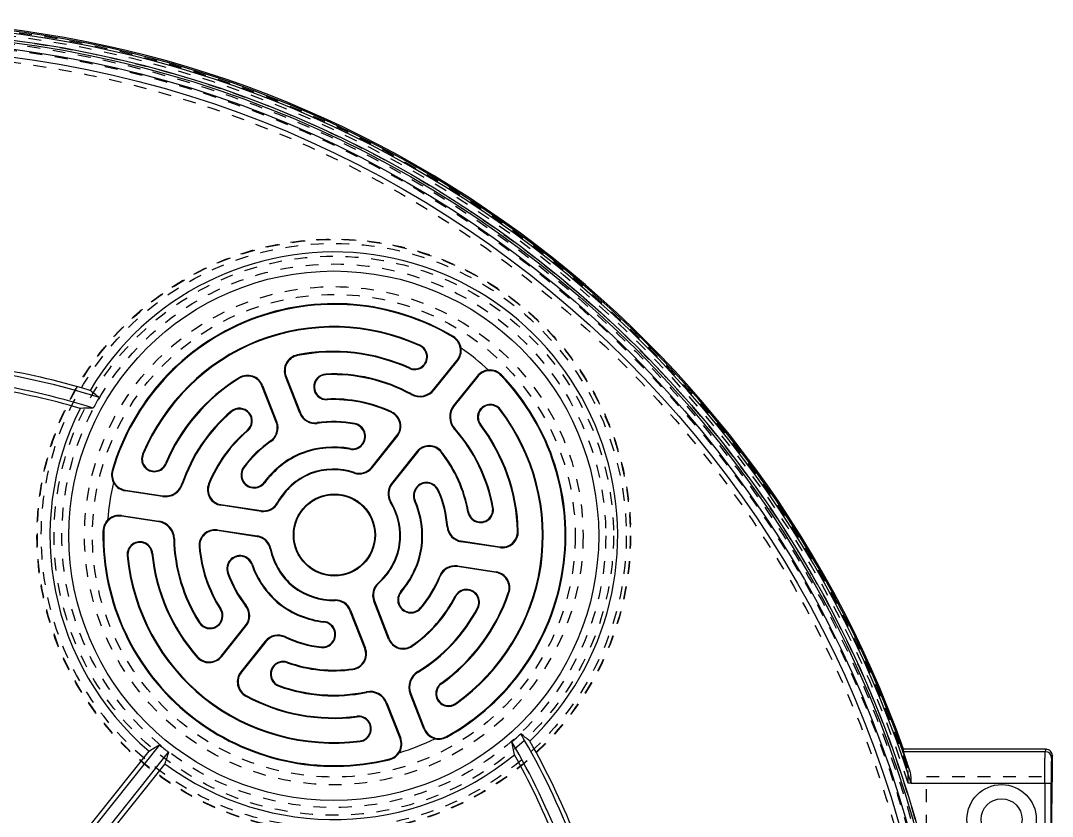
# Model space of a CAD drawing. Header units: millimetres. Extents: x -2414 to 10498, y -2238 to 649.
# Drawn here: x -99.7 to 32.1, y -913.6 to -811.9 of the extents above; entities that cross this region are included whole.
import ezdxf

# ---------------------------------------------------------------- set-up
doc = ezdxf.new("R2010")
doc.units = ezdxf.units.MM
doc.header["$LTSCALE"] = 16.335
doc.linetypes.add('HIDDEN', pattern=[0.2, 0.1, -0.1])
doc.layers.get('0').update_dxf_attribs({"linetype": 'CONTINUOUS'})
doc.layers.add('DEFAULT_2', color=8, linetype='HIDDEN')

msp = doc.modelspace()

# ---------------------------------------------------------------- linework, layer by layer
at = {"color": 7, "linetype": 'Continuous'}
for p, q in [((-44.396, -852.26), (-44.444, -852.339)), ((-69.313, -852.853), (-69.346, -852.77)), ((-48.703, -853.45), (-48.666, -853.368)), ((-64.341, -854.607), (-64.324, -854.695)), ((-46.923, -859.032), (-43.916, -855.263)), ((-43.916, -855.263), (-43.846, -855.318)), ((-49.977, -856.257), (-50.014, -856.338)), ((-46.853, -859.088), (-43.846, -855.318)), ((-71.767, -857.52), (-71.72, -857.596)), ((-65.855, -857.379), (-65.771, -857.346)), ((-64.026, -862.041), (-65.855, -857.379)), ((-65.771, -857.346), (-63.942, -862.009)), ((-60.674, -857.149), (-60.678, -857.06)), ((-41.357, -857.304), (-44.364, -861.074)), ((-41.287, -857.36), (-44.294, -861.13)), ((-41.357, -857.304), (-41.287, -857.36)), ((-38.253, -857.161), (-38.319, -857.225)), ((-68.856, -858.556), (-68.773, -858.523)), ((-67.027, -863.219), (-68.856, -858.556)), ((-68.773, -858.523), (-66.943, -863.186)), ((-46.853, -859.088), (-46.923, -859.032)), ((-60.53, -860.248), (-60.526, -860.338)), ((-49.796, -859.676), (-49.753, -859.598)), ((-72.727, -861.878), (-72.785, -861.809)), ((-44.294, -861.13), (-44.364, -861.074)), ((-38.455, -861.625), (-38.384, -861.57)), ((-66.943, -863.186), (-67.027, -863.219)), ((-63.942, -862.009), (-64.026, -862.041)), ((-52.259, -861.901), (-52.298, -861.982)), ((-70.726, -864.248), (-70.668, -864.316)), ((-61.779, -863.349), (-61.792, -863.261)), ((-57.003, -863.459), (-56.986, -863.371)), ((-44.283, -864.074), (-44.216, -864.015)), ((-40.909, -863.491), (-40.98, -863.545)), ((-67.701, -865.673), (-67.752, -865.599)), ((-54.859, -868.98), (-51.616, -864.915)), ((-54.789, -869.036), (-51.546, -864.971)), ((-51.616, -864.915), (-51.546, -864.971)), ((-63.722, -867.105), (-63.69, -867.189)), ((-57.597, -866.576), (-57.614, -866.663)), ((-49.057, -866.957), (-52.299, -871.022)), ((-48.987, -867.013), (-52.229, -871.078)), ((-49.057, -866.957), (-48.987, -867.013)), ((-45.904, -866.97), (-45.975, -867.025)), ((-84.021, -867.305), (-84.103, -867.27)), ((-87.986, -869.361), (-87.899, -869.387)), ((-81.178, -868.497), (-81.095, -868.531)), ((-71.129, -869), (-71.201, -868.947)), ((-62.658, -869.818), (-62.691, -869.735)), ((-57.073, -869.715), (-57.045, -869.63)), ((-54.789, -869.036), (-54.859, -868.98)), ((-78.985, -871.127), (-79.07, -871.099)), ((-75.667, -871.083), (-75.584, -871.117)), ((-68.574, -870.882), (-68.502, -870.935)), ((-52.229, -871.078), (-52.299, -871.022)), ((-86.312, -871.978), (-86.298, -871.889)), ((-81.543, -872.697), (-86.312, -871.978)), ((-86.298, -871.889), (-81.53, -872.609)), ((-46.369, -871.942), (-46.287, -871.906)), ((-81.53, -872.609), (-81.543, -872.697)), ((-74.102, -873.82), (-74.089, -873.731)), ((-74.089, -873.731), (-68.947, -874.507)), ((-66.824, -873.54), (-66.902, -873.497)), ((-52.454, -873.4), (-52.377, -873.354)), ((-49.276, -873.213), (-49.358, -873.249)), ((-68.961, -874.596), (-74.102, -873.82)), ((-68.947, -874.507), (-68.961, -874.596)), ((-42.455, -874.667), (-42.544, -874.683)), ((-39.402, -874.118), (-39.314, -874.103)), ((-86.8, -875.215), (-86.787, -875.126)), ((-82.032, -875.934), (-86.8, -875.215)), ((-86.787, -875.126), (-82.019, -875.846)), ((-82.019, -875.846), (-82.032, -875.934)), ((-89.159, -877.132), (-89.067, -877.134)), ((-74.591, -877.057), (-74.577, -876.969)), ((-69.449, -877.833), (-74.591, -877.057)), ((-74.577, -876.969), (-69.436, -877.744)), ((-45.201, -876.574), (-45.112, -876.566)), ((-36.108, -877.129), (-36.198, -877.132)), ((-80.038, -878.1), (-80.127, -878.102)), ((-69.436, -877.744), (-69.449, -877.833)), ((-51.313, -878.868), (-51.225, -878.882)), ((-43.427, -878.473), (-43.413, -878.385)), ((-38.474, -879.221), (-43.427, -878.473)), ((-43.413, -878.385), (-38.461, -879.132)), ((-85.976, -880.267), (-86.065, -880.276)), ((-82.908, -879.967), (-82.819, -879.958)), ((-76.88, -879.122), (-76.79, -879.114)), ((-67.705, -879.383), (-67.793, -879.401)), ((-48.432, -879.304), (-48.52, -879.289)), ((-38.461, -879.132), (-38.474, -879.221)), ((-70.162, -881.407), (-70.078, -881.377)), ((-43.908, -881.661), (-43.894, -881.573)), ((-38.955, -882.408), (-43.908, -881.661)), ((-43.894, -881.573), (-38.942, -882.32)), ((-33.294, -881.587), (-33.205, -881.6)), ((-73.158, -882.451), (-73.243, -882.48)), ((-46.15, -882.864), (-46.067, -882.897)), ((-38.942, -882.32), (-38.955, -882.408)), ((-64.823, -884.168), (-64.879, -884.238)), ((-54.016, -883.757), (-53.957, -883.824)), ((-51.035, -884.873), (-51.103, -884.814)), ((-44.089, -885.496), (-44.169, -885.455)), ((-37.298, -885.016), (-37.383, -884.988)), ((-70.865, -886.642), (-70.936, -886.697)), ((-66.641, -886.446), (-66.584, -886.377)), ((-59.517, -885.915), (-59.515, -886.004)), ((-54.57, -886.075), (-54.487, -886.042)), ((-52.671, -890.916), (-54.57, -886.075)), ((-54.487, -886.042), (-52.588, -890.883)), ((-41.334, -886.921), (-41.254, -886.962)), ((-74.175, -887.11), (-74.1, -887.062)), ((-57.618, -887.27), (-57.535, -887.238)), ((-55.719, -892.111), (-57.618, -887.27)), ((-57.535, -887.238), (-55.636, -892.079)), ((-48.633, -886.946), (-48.565, -887.004)), ((-76.787, -888.785), (-76.862, -888.833)), ((-74.068, -893.101), (-70.945, -889.185)), ((-73.998, -893.157), (-70.875, -889.241)), ((-70.945, -889.185), (-70.875, -889.241)), ((-60.944, -888.76), (-60.934, -888.671)), ((-65.892, -890.609), (-65.93, -890.69)), ((-52.588, -890.883), (-52.671, -890.916)), ((-68.425, -891.196), (-71.548, -895.111)), ((-68.355, -891.252), (-71.478, -895.167)), ((-68.425, -891.196), (-68.355, -891.252)), ((-61.296, -891.913), (-61.306, -892.002)), ((-55.636, -892.079), (-55.719, -892.111)), ((-49.656, -891.833), (-49.707, -891.759)), ((-77.155, -893.232), (-77.088, -893.173)), ((-73.998, -893.157), (-74.068, -893.101)), ((-65.613, -893.94), (-65.583, -893.856)), ((-57.224, -894.802), (-57.236, -894.713)), ((-71.478, -895.167), (-71.548, -895.111)), ((-48.961, -895.078), (-48.915, -895.155)), ((-66.665, -896.859), (-66.696, -896.943)), ((-45.909, -896.631), (-45.961, -896.558)), ((-76.188, -898.414), (-76.243, -898.485)), ((-70.92, -898.206), (-70.877, -898.127)), ((-55.526, -897.654), (-55.508, -897.741)), ((-49.923, -897.921), (-49.84, -897.888)), ((-48.162, -902.41), (-49.923, -897.921)), ((-49.84, -897.888), (-48.079, -902.377)), ((-52.971, -899.117), (-52.888, -899.084)), ((-51.21, -903.606), (-52.971, -899.117)), ((-52.888, -899.084), (-51.127, -903.573)), ((-44.115, -899.138), (-44.063, -899.211)), ((-56.708, -900.867), (-56.719, -900.779)), ((-48.079, -902.377), (-48.162, -902.41)), ((-56.319, -903.925), (-56.307, -904.014)), ((-51.127, -903.573), (-51.21, -903.606)), ((-45.239, -903.462), (-45.283, -903.382)), ((-81.952, -904.435), (-97.536, -923.97)), ((-97.046, -922.499), (-83.278, -905.24)), ((-96.36, -924.908), (-80.777, -905.373)), ((31.308, -904.998), (13.097, -904.998)), ((13.097, -905.318), (13.097, -904.998)), ((31.202, -905.318), (13.097, -905.318)), ((31.202, -905.318), (31.308, -904.998)), ((-52.555, -906.331), (-52.577, -906.243)), ((32.112, -905.803), (32.005, -906.121)), ((32.112, -908.465), (32.112, -905.803)), ((-81.267, -906.845), (-95.034, -924.103)), ((14.059, -909.333), (31.952, -909.333)), ((31.148, -909.333), (31.148, -920.16)), ((31.952, -920.16), (31.952, -909.332))]:
    msp.add_line(p, q, dxfattribs=at)
for centre, radius in [((-118.638, -951.63), 138.414), ((-118.638, -951.63), 138.114), ((-118.638, -951.63), 137.266), ((-118.638, -951.63), 136.266), ((-59.674, -877.714), 33.834), ((-59.598, -877.618), 5.242), ((-59.598, -877.618), 5.152), ((25.629, -913.942), 4.422), ((25.629, -913.942), 2.613)]:
    msp.add_circle(centre, radius, dxfattribs=at)
for centre, radius, start, end in [((-118.638, -951.63), 139.276, 17.67954, 162.32046), ((-118.638, -951.63), 139.577, 18.29371, 161.70629), ((-118.638, -951.63), 139.745, 19.49307, 160.50693), ((-59.674, -877.714), 36.261, 313.66344, 149.17656), ((-59.598, -877.618), 29.565, 59.05873, 163.78208), ((-59.598, -877.618), 29.473, 59.05792, 163.78208), ((-59.719, -877.715), 26.738, 65.58266, 111.10329), ((-59.719, -877.715), 26.649, 65.58266, 111.10223), ((-45.459, -854.032), 1.973, 321.42, 59.05792), ((-59.444, -877.607), 26.738, 111.7367, 157.25734), ((-59.444, -877.607), 26.649, 111.73777, 157.25734), ((-49.34, -854.853), 1.631, 245.58265, 65.58266), ((-49.34, -854.853), 1.541, 245.58265, 65.58266), ((-45.459, -854.032), 2.063, 321.42, 7.88687), ((-59.674, -877.714), 28.96, 46.99528, 55.84472), ((-63.937, -856.627), 2.06, 101.31197, 201.41999), ((-63.937, -856.627), 1.97, 101.31197, 201.41999), ((-59.719, -877.715), 23.566, 65.58265, 101.31197), ((-59.719, -877.715), 23.476, 65.58265, 101.31197), ((-118.638, -951.63), 96.056, 72.43408, 81.83592), ((-118.638, -951.63), 96.59, 73.25743, 81.01257), ((-39.744, -858.591), 2.063, 94.95313, 141.42), ((-39.744, -858.591), 1.973, 43.78208, 141.42), ((-59.444, -877.607), 23.566, 121.52803, 157.25735), ((-59.444, -877.607), 23.476, 121.52803, 157.25735), ((-70.69, -859.275), 2.06, 21.42001, 121.52803), ((-70.69, -859.275), 1.97, 21.42001, 121.52803), ((-60.602, -858.699), 1.641, 92.65878, 272.65878), ((-60.602, -858.699), 1.551, 92.65878, 272.65878), ((-59.719, -877.715), 20.678, 61.1854, 92.65878), ((-59.719, -877.715), 20.588, 61.1854, 92.65878), ((-59.598, -877.618), 29.473, 299.05792, 43.78208), ((-59.598, -877.618), 29.565, 299.05792, 43.78125), ((-118.638, -951.63), 94.552, 72.62242, 81.64758), ((-118.638, -951.63), 94.018, 73.59092, 80.67908), ((-158.846, -946.565), 110.782, 51.34475, 52.11218), ((-48.674, -857.636), 2.329, 241.1854, 321.42), ((-48.674, -857.636), 2.239, 241.1854, 321.42), ((-59.674, -877.714), 34.79, 149.49333, 152.02282), ((-59.719, -877.715), 17.486, 64.74723, 92.65878), ((-59.719, -877.715), 17.396, 64.74723, 92.65878), ((-59.674, -877.714), 36.261, 153.33599, 229.38701), ((-88.527, -955.574), 94.2, 91.13823, 92.16069), ((-59.444, -877.607), 20.678, 130.18122, 161.6546), ((-59.444, -877.607), 20.588, 130.18122, 161.6546), ((-71.727, -863.063), 1.641, 310.18122, 130.18122), ((-71.727, -863.063), 1.551, 310.18122, 130.18122), ((-42.543, -862.526), 2.329, 141.42, 221.6546), ((-42.543, -862.526), 2.239, 141.42, 221.6546), ((-39.682, -862.558), 1.631, 37.25734, 217.25735), ((-39.682, -862.558), 1.541, 37.25734, 217.25735), ((-59.666, -877.758), 26.649, 351.73777, 37.25734), ((-59.666, -877.758), 26.738, 351.7367, 37.25734), ((-68.893, -863.951), 2.094, 304.67908, 21.42001), ((-62.076, -861.277), 2.094, 201.41999, 278.16092), ((-62.076, -861.277), 2.004, 201.41999, 278.16092), ((-59.719, -877.715), 14.602, 79.21462, 98.16092), ((-59.719, -877.715), 14.513, 79.21462, 98.16092), ((-53.117, -863.718), 1.92, 321.42, 64.74723), ((-53.117, -863.718), 2.009, 321.42, 64.74723), ((-59.444, -877.607), 17.486, 130.18122, 158.09277), ((-59.444, -877.607), 17.396, 130.18122, 158.09277), ((-68.893, -863.951), 2.004, 304.67908, 21.42001), ((-57.3, -865.017), 1.676, 259.21461, 79.21462), ((-57.3, -865.017), 1.586, 259.21461, 79.21462), ((-59.666, -877.758), 20.588, 10.18122, 41.6546), ((-59.666, -877.758), 20.678, 10.18122, 41.6546), ((-59.666, -877.758), 23.476, 1.52803, 37.25735), ((-59.666, -877.758), 23.566, 1.52803, 37.25735), ((-59.444, -877.607), 14.602, 124.67908, 143.62538), ((-59.444, -877.607), 14.513, 124.67908, 143.62538), ((-59.444, -877.607), 11.34, 112.16675, 143.62539), ((-59.719, -877.715), 11.34, 79.21461, 110.67325), ((-59.719, -877.715), 11.25, 79.21461, 110.66731), ((-47.486, -868.21), 2.009, 38.09277, 141.42), ((-47.486, -868.21), 1.92, 38.09277, 141.42), ((-59.666, -877.758), 17.396, 10.18122, 38.09277), ((-59.666, -877.758), 17.486, 10.18122, 38.09277), ((-82.599, -867.901), 1.631, 157.25734, 337.25735), ((-82.599, -867.901), 1.541, 157.25734, 337.25735), ((-59.444, -877.607), 11.25, 112.17269, 143.62539), ((-86.005, -869.936), 2.062, 163.82487, 261.42), ((-86.004, -869.938), 1.973, 163.78208, 261.42), ((-69.852, -869.941), 1.676, 143.62538, 323.62539), ((-69.852, -869.941), 1.586, 143.62538, 323.62539), ((-59.444, -877.607), 8.516, 112.41443, 151.14141), ((-59.719, -877.715), 8.516, 71.69843, 110.42557), ((-59.719, -877.715), 8.426, 71.69843, 110.415), ((-56.418, -867.736), 2.085, 251.69843, 321.42), ((-56.418, -867.736), 1.995, 251.69843, 321.42), ((-59.674, -877.714), 28.96, 166.41149, 176.05217), ((-81.196, -870.394), 2.239, 261.42, 341.6546), ((-73.803, -871.833), 2.009, 158.09277, 261.42), ((-73.803, -871.833), 1.92, 158.09277, 261.42), ((-59.444, -877.607), 8.426, 112.425, 151.14157), ((-50.669, -872.322), 2.085, 141.42, 211.14157), ((-50.669, -872.322), 1.995, 141.42, 211.14157), ((-47.823, -872.577), 1.676, 23.62538, 203.62539), ((-47.823, -872.577), 1.586, 23.62538, 203.62539), ((-81.196, -870.394), 2.329, 261.42, 341.6546), ((-59.666, -877.758), 14.513, 4.67908, 23.62538), ((-59.666, -877.758), 14.602, 4.67908, 23.62538), ((-68.65, -872.534), 2.085, 261.42, 331.14157), ((-68.65, -872.534), 1.995, 261.42, 331.14225), ((-59.666, -877.758), 8.426, 352.425, 31.14157), ((-59.666, -877.758), 8.516, 352.41443, 31.14157), ((-59.666, -877.758), 11.25, 352.17269, 23.62539), ((-59.666, -877.758), 11.34, 352.16675, 23.62539), ((-40.929, -874.393), 1.641, 190.18122, 10.18122), ((-40.929, -874.393), 1.551, 190.18122, 10.18122), ((-87.099, -877.167), 2.06, 81.42, 179.03347), ((-87.094, -877.166), 1.973, 81.42, 179.05792), ((-82.366, -878.149), 2.239, 1.1854, 81.42), ((-82.366, -878.149), 2.329, 1.1854, 81.42), ((-59.598, -877.618), 29.564, 179.05792, 283.78208), ((-59.598, -877.618), 29.473, 179.05792, 283.78208), ((-74.877, -878.955), 2.009, 81.42, 184.74723), ((-74.877, -878.955), 1.92, 81.42, 184.74723), ((-43.114, -876.403), 2.094, 184.67908, 261.42001), ((-43.114, -876.403), 2.004, 184.67908, 261.42001), ((-38.167, -877.184), 2.06, 261.42001, 1.52803), ((-38.167, -877.184), 1.97, 261.42001, 1.52803), ((-84.442, -880.117), 1.631, 5.58265, 185.58266), ((-84.442, -880.117), 1.541, 5.58265, 185.58266), ((-59.454, -877.675), 20.678, 181.1854, 212.65878), ((-59.454, -877.675), 20.588, 181.1854, 212.65878), ((-69.747, -879.806), 1.995, 11.69843, 81.42), ((-69.747, -879.806), 2.085, 11.69843, 81.42), ((-59.622, -877.465), 8.426, 311.69843, 350.415), ((-59.622, -877.465), 8.516, 311.69843, 350.42557), ((-59.454, -877.675), 26.738, 185.58266, 231.10329), ((-59.454, -877.675), 26.649, 185.58266, 231.10223), ((-59.454, -877.675), 23.566, 185.58265, 221.31197), ((-59.454, -877.675), 23.476, 185.58265, 221.31197), ((-59.454, -877.675), 17.486, 184.74723, 212.65878), ((-59.454, -877.675), 17.396, 184.74723, 212.65878), ((-71.66, -881.929), 1.676, 19.21461, 199.21462), ((-71.66, -881.929), 1.586, 19.21461, 199.21462), ((-59.454, -877.675), 8.516, 191.69843, 230.42557), ((-59.454, -877.675), 8.426, 191.69843, 230.415), ((-59.622, -877.465), 11.25, 319.21461, 350.66731), ((-59.622, -877.465), 11.34, 319.21461, 350.67325), ((-59.454, -877.675), 11.34, 199.21461, 230.67325), ((-59.454, -877.675), 11.25, 199.21461, 230.66731), ((-44.207, -883.643), 2.094, 81.41999, 158.16092), ((-44.207, -883.643), 2.004, 81.41999, 158.16092), ((-59.622, -877.465), 26.649, 305.58266, 351.10223), ((-59.622, -877.465), 26.738, 305.58266, 351.10329), ((-59.454, -877.675), 14.602, 199.21462, 218.16092), ((-59.454, -877.675), 14.513, 199.21462, 218.16092), ((-59.622, -877.465), 14.513, 319.21462, 338.16092), ((-59.622, -877.465), 14.602, 319.21462, 338.16092), ((-39.249, -884.356), 1.97, 341.31197, 81.41999), ((-39.249, -884.356), 2.06, 341.31197, 81.41999), ((-59.685, -877.49), 8.516, 232.41443, 271.14157), ((-59.685, -877.49), 8.426, 232.425, 271.14157), ((-52.63, -885.313), 2.085, 131.69843, 201.42), ((-52.63, -885.313), 1.995, 131.69843, 201.42), ((-49.834, -885.909), 1.676, 139.21461, 319.21462), ((-49.834, -885.909), 1.586, 139.21461, 319.21462), ((-59.622, -877.465), 17.396, 304.74723, 332.65878), ((-59.622, -877.465), 17.486, 304.74723, 332.65878), ((-59.622, -877.465), 23.476, 305.58265, 341.31197), ((-59.622, -877.465), 23.566, 305.58265, 341.31197), ((-42.712, -886.209), 1.641, 332.65878, 152.65878), ((-42.712, -886.209), 1.551, 332.65878, 152.65878), ((-72.512, -887.935), 2.004, 321.42005, 38.16092), ((-72.512, -887.935), 2.094, 321.42005, 38.16092), ((-59.685, -877.49), 11.34, 232.16675, 263.62539), ((-59.685, -877.49), 11.25, 232.17269, 263.62539), ((-59.476, -887.999), 2.085, 21.42, 91.14157), ((-59.476, -887.999), 1.995, 21.42, 91.14157), ((-59.622, -877.465), 20.588, 301.1854, 332.65878), ((-75.481, -887.947), 1.641, 212.65878, 32.65878), ((-75.481, -887.947), 1.551, 212.65878, 32.65878), ((-59.622, -877.465), 20.678, 301.1854, 332.65878), ((-61.12, -890.337), 1.676, 263.62538, 83.62539), ((-61.12, -890.337), 1.586, 263.62538, 83.62539), ((-66.788, -892.502), 2.094, 64.67908, 141.41996), ((-66.788, -892.502), 2.004, 64.67908, 141.41996), ((-59.685, -877.49), 14.602, 244.67908, 263.62538), ((-59.685, -877.49), 14.513, 244.67908, 263.62538), ((-50.801, -890.182), 1.92, 201.42, 304.74723), ((-57.506, -892.812), 1.92, 278.09277, 21.42), ((-57.506, -892.812), 2.009, 278.09277, 21.42), ((-50.801, -890.182), 2.009, 201.42, 304.74723), ((-75.608, -891.872), 2.06, 221.31197, 321.42004), ((-75.608, -891.872), 1.97, 221.31197, 321.42004), ((-66.139, -895.399), 1.641, 70.18122, 250.18122), ((-66.139, -895.399), 1.551, 70.18122, 250.18122), ((-59.685, -877.49), 17.486, 250.18122, 278.09277), ((-59.685, -877.49), 17.396, 250.18122, 278.09277), ((-69.938, -896.395), 2.06, 141.41996, 241.52803), ((-69.938, -896.395), 1.97, 141.41996, 241.52803), ((-47.755, -897.071), 2.329, 121.1854, 201.42), ((-47.755, -897.071), 2.239, 121.1854, 201.42), ((-59.685, -877.49), 20.678, 250.18122, 281.6546), ((-59.685, -877.49), 20.588, 250.18122, 281.6546), ((-45.012, -897.885), 1.631, 125.58265, 305.58266), ((-45.012, -897.885), 1.541, 125.58265, 305.58266), ((-59.685, -877.49), 26.738, 231.7367, 277.25734), ((-59.685, -877.49), 26.649, 231.73777, 277.25734), ((-59.685, -877.49), 23.566, 241.52803, 277.25735), ((-59.685, -877.49), 23.476, 241.52803, 277.25735), ((-55.056, -899.935), 2.329, 21.42, 101.6546), ((-55.056, -899.935), 2.239, 21.42, 101.6546), ((-56.513, -902.396), 1.631, 277.25734, 97.25735), ((-56.513, -902.396), 1.541, 277.25734, 97.25735), ((-46.239, -901.658), 2.062, 201.42, 299.01513), ((-46.242, -901.657), 1.973, 201.42, 299.05792), ((-53.047, -904.327), 1.973, 283.78208, 21.42), ((-53.047, -904.331), 2.06, 283.80653, 21.42), ((-59.674, -877.714), 28.96, 286.78783, 296.42851), ((-59.674, -877.714), 34.79, 310.81718, 313.34667), ((-118.638, -951.63), 94.552, 21.20242, 30.21758), ((-129.176, -923.148), 94.2, 10.67931, 11.70177), ((-104.764, -989.707), 110.782, 50.72782, 51.49525), ((-118.638, -951.63), 96.056, 21.01408, 30.40592), ((-118.638, -951.63), 96.59, 21.83743, 29.58257), ((-59.674, -877.714), 34.79, 230.18185, 232.65815), ((31.201, -906.122), 0.804, 0.07651, 89.97155), ((31.308, -905.801), 0.804, 359.93247, 89.97583), ((-59.674, -877.714), 36.261, 233.45299, 309.50401), ((-118.638, -951.63), 94.018, 22.17092, 29.24908)]:
    msp.add_arc(centre, radius, start, end, dxfattribs=at)
for points, knots in [([(-43.415, -853.749), (-43.457, -853.447), (-43.677, -852.854), (-44.135, -852.417), (-44.396, -852.26)], [0, 0, 0, 0, 0.5000008, 1, 1, 1, 1]), ([(-38.253, -857.161), (-38.463, -856.941), (-38.991, -856.592), (-39.618, -856.509), (-39.922, -856.535)], [0, 0, 0, 0, 0.4999992, 1, 1, 1, 1]), ([(13.097, -905.318), (13.097, -905.343), (13.121, -905.418), (13.161, -905.569), (13.233, -905.797), (13.327, -906.095), (13.443, -906.456), (13.632, -907.037), (13.781, -907.497), (13.885, -907.818)], [0, 0, 0, 0, 0.027988, 0.0886615, 0.1804768, 0.3007373, 0.4463963, 0.6140574, 1, 1, 1, 1]), ([(31.148, -909.333), (31.148, -908.836), (31.15, -908.113), (31.157, -907.191), (31.163, -906.598), (31.17, -906.104), (31.18, -905.726), (31.186, -905.489), (31.195, -905.368), (31.198, -905.33), (31.202, -905.318)], [0, 0, 0, 0, 0.371032, 0.5397806, 0.6891339, 0.8138029, 0.9092198, 0.9720144, 0.9904416, 1, 1, 1, 1]), ([(32.005, -906.121), (32.002, -906.131), (31.999, -906.161), (31.99, -906.257), (31.983, -906.447), (31.974, -906.75), (31.967, -907.145), (31.96, -907.619), (31.954, -908.357), (31.952, -908.935), (31.952, -909.332)], [0, 0, 0, 0, 0.0096038, 0.0280527, 0.0908647, 0.1862821, 0.31094, 0.4602744, 0.6289999, 1, 1, 1, 1]), ([(13.885, -907.818), (13.961, -908.056), (14.034, -908.565), (14.051, -909.073), (14.059, -909.333)], [0, 0, 0, 0, 0.4905529, 1, 1, 1, 1]), ([(32.112, -908.465), (32.109, -908.465), (32.105, -908.477), (32.101, -908.494), (32.097, -908.529), (32.09, -908.598), (32.083, -908.718), (32.074, -908.898), (32.066, -909.127), (32.058, -909.402), (32.051, -909.722), (32.041, -910.225), (32.031, -910.938), (32.023, -911.873), (32.017, -912.887), (32.015, -913.942), (32.017, -914.997), (32.023, -916.011), (32.031, -916.946), (32.041, -917.659), (32.051, -918.162), (32.058, -918.482), (32.066, -918.757), (32.074, -918.986), (32.083, -919.166), (32.09, -919.286), (32.097, -919.355), (32.101, -919.39), (32.105, -919.407), (32.109, -919.419), (32.112, -919.419)], [0, 0, 0, 0, 0.0007397, 0.0025963, 0.0056278, 0.0098372, 0.0217698, 0.0383129, 0.0592887, 0.0845012, 0.1137223, 0.1466529, 0.222374, 0.3087587, 0.4025003, 0.4999866, 0.5974727, 0.6912156, 0.7776044, 0.8533315, 0.8862664, 0.9154911, 0.9407058, 0.9616842, 0.978229, 0.9901623, 0.994372, 0.9974036, 0.9992603, 1, 1, 1, 1])]:
    msp.add_open_spline(points, degree=3, knots=knots, dxfattribs=at)
for points in [[(-83.278, -905.24), (-82.836, -904.972), (-82.394, -904.704), (-81.952, -904.435)], [(-80.777, -905.373), (-80.941, -905.863), (-81.104, -906.354), (-81.267, -906.845)]]:
    msp.add_open_spline(points, degree=3, dxfattribs=at)
at = {"layer": 'DEFAULT_2', "color": 8, "linetype": 'HIDDEN'}
for p, q in [((12.984, -905.318), (13.097, -905.318)), ((14.059, -909.333), (13.679, -909.333)), ((16.032, -915.019), (16.032, -908.465)), ((16.032, -908.465), (32.112, -908.465))]:
    msp.add_line(p, q, dxfattribs=at)
for centre, radius in [((-118.638, -951.63), 138.382), ((-118.638, -951.63), 137.883), ((-118.638, -951.63), 137.132), ((-118.638, -951.63), 135.632), ((-59.674, -877.714), 37.914), ((-59.674, -877.714), 37.866), ((-59.674, -877.714), 37.365), ((-59.674, -877.714), 35.726), ((-59.674, -877.714), 34.731), ((-59.674, -877.714), 31.835), ((-59.674, -877.714), 30.84)]:
    msp.add_circle(centre, radius, dxfattribs=at)
for radius, start, end in [(138.913, 17.72718, 162.27282), (139.416, 18.48871, 161.51129)]:
    msp.add_arc((-118.638, -951.63), radius, start, end, dxfattribs=at)
at = {"layer": 'DEFAULT_2', "color": 8, "linetype": 'HIDDEN', "extrusion": (0, 0, -1)}
msp.add_ellipse((-118.638, -821.394), major_axis=(0, 195.453), ratio=0.7456588, start_param=-4.2703943, end_param=-4.2685796, dxfattribs=at)
at = {"layer": 'DEFAULT_2', "color": 8, "linetype": 'HIDDEN'}
for points, knots in [([(13.582, -907.418), (13.496, -907.146), (13.374, -906.756), (13.224, -906.265), (13.135, -905.964), (13.066, -905.717), (13.014, -905.527), (12.992, -905.403), (12.977, -905.337), (12.984, -905.318)], [0, 0, 0, 0, 0.3922057, 0.5600336, 0.7045926, 0.8230268, 0.9128915, 0.9721333, 1, 1, 1, 1]), ([(13.679, -909.333), (13.696, -909.002), (13.728, -908.364), (13.675, -907.714), (13.582, -907.418)], [0, 0, 0, 0, 0.5159603, 1, 1, 1, 1]), ([(32.085, -919.197), (32.07, -918.946), (32.052, -918.288), (32.032, -917.113), (32.019, -915.613), (32.014, -913.942), (32.019, -912.271), (32.032, -910.772), (32.052, -909.596), (32.07, -908.939), (32.085, -908.687)], [0, 0, 0, 0, 0.0719822, 0.1877354, 0.3354396, 0.4999878, 0.6645365, 0.812247, 0.9280113, 1, 1, 1, 1]), ([(32.085, -908.687), (32.087, -908.654), (32.091, -908.601), (32.096, -908.527), (32.104, -908.493), (32.106, -908.465), (32.112, -908.465)], [0, 0, 0, 0, 0.4314866, 0.741927, 0.9306521, 1, 1, 1, 1])]:
    msp.add_open_spline(points, degree=3, knots=knots, dxfattribs=at)

doc.saveas('drawing.dxf')
